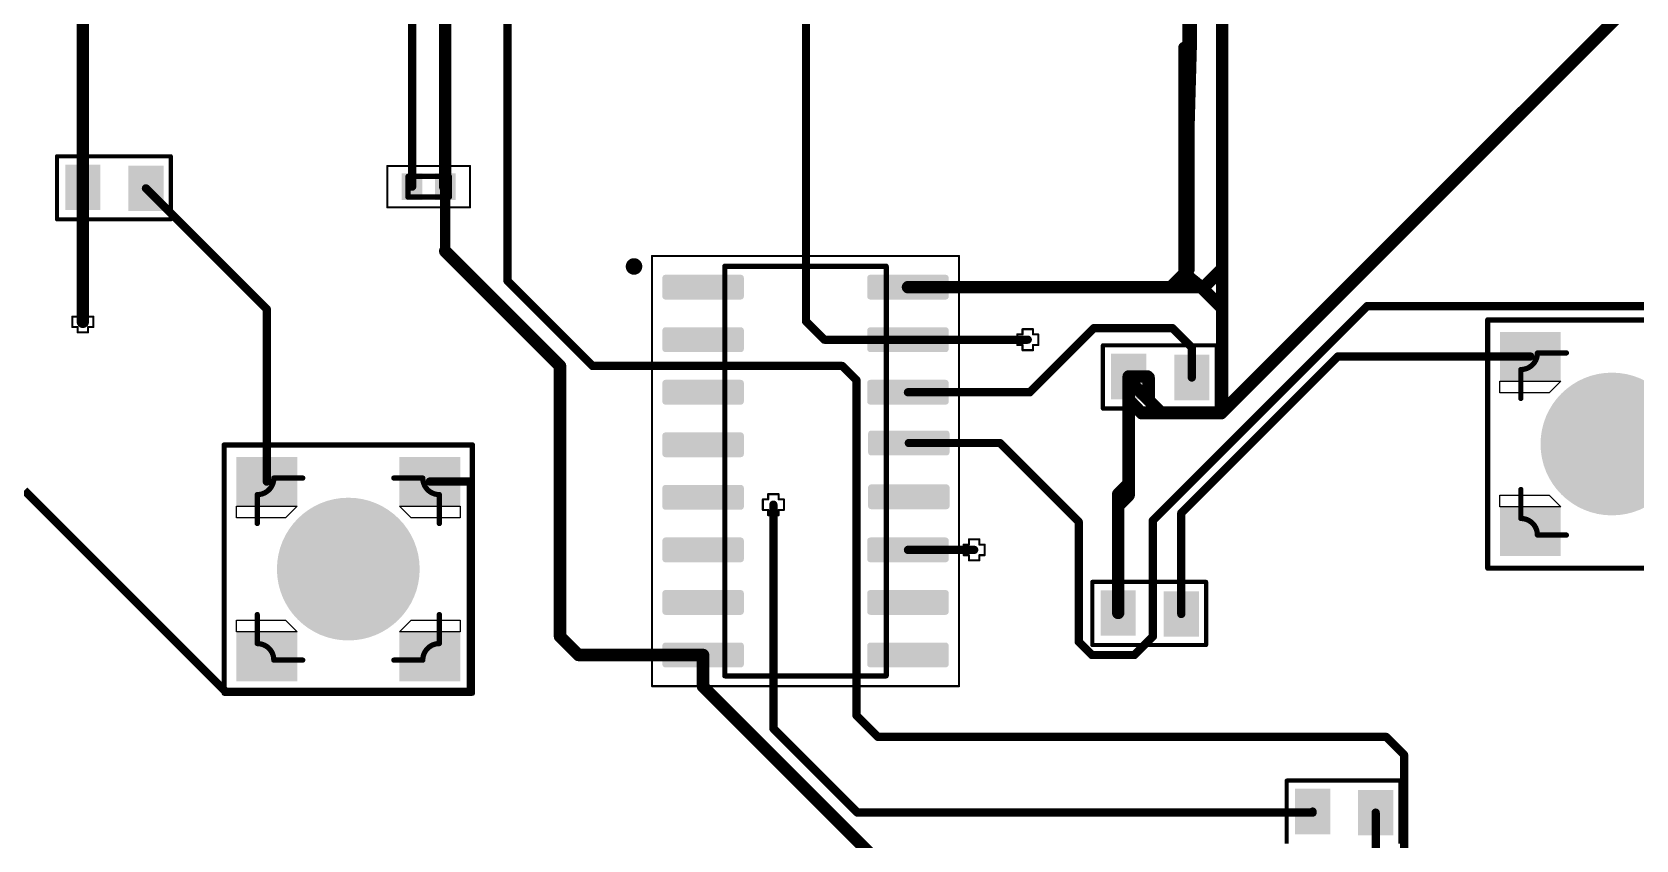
# Paper-space layout 'Лист1' of a CAD drawing. Header units: millimetres. Extents: x 20 to 579, y 6 to 381.
# Drawn here: x 127.23 to 165.99, y 269.53 to 289.05 of the extents above; entities that cross this region are included whole.
import ezdxf

# ---------------------------------------------------------------- set-up
doc = ezdxf.new("R2010")
doc.units = ezdxf.units.MM
for name, color, linetype in [('DrillDrawing', 1, 'Continuous'), ('Mechanical13', 56, 'Continuous'), ('Mechanical15', 56, 'Continuous'), ('Mechanical2', 216, 'Continuous'), ('TopLayer', 1, 'Continuous')]:
    doc.layers.add(name, color=color, linetype=linetype)

psp = doc.layouts.new('Лист1')

# ---------------------------------------------------------------- hatches: boundary and pattern name
at = {"layer": 'TopLayer'}
for points in [[(128.884, 285.853), (128.884, 284.753), (128.034, 284.753), (128.034, 285.853)], [(130.409, 285.828), (130.409, 284.728), (129.559, 284.728), (129.559, 285.828)], [(136.666, 284.998), (136.166, 284.998), (136.166, 285.638), (136.666, 285.638)], [(137.466, 284.998), (136.966, 284.998), (136.966, 285.638), (137.466, 285.638)], [(162.704, 281.809), (164.174, 281.809), (164.174, 280.619), (162.704, 280.619)], [(154.157, 281.281), (154.157, 280.181), (153.307, 280.181), (153.307, 281.281)], [(155.682, 281.256), (155.682, 280.156), (154.832, 280.156), (154.832, 281.256)], [(132.169, 278.786), (133.639, 278.786), (133.639, 277.596), (132.169, 277.596)], [(136.109, 278.786), (137.579, 278.786), (137.579, 277.596), (136.109, 277.596)], [(164.174, 276.389), (162.704, 276.389), (162.704, 277.579), (164.174, 277.579)], [(153.903, 275.566), (153.903, 274.466), (153.053, 274.466), (153.053, 275.566)], [(155.428, 275.541), (155.428, 274.441), (154.578, 274.441), (154.578, 275.541)], [(133.639, 273.366), (132.169, 273.366), (132.169, 274.556), (133.639, 274.556)], [(137.579, 273.366), (136.109, 273.366), (136.109, 274.556), (137.579, 274.556)], [(158.601, 270.765), (158.601, 269.665), (157.751, 269.665), (157.751, 270.765)], [(160.126, 270.74), (160.126, 269.64), (159.276, 269.64), (159.276, 270.74)]]:
    psp.add_hatch(color=256, dxfattribs=at).paths.add_polyline_path(points)
h = psp.add_hatch(color=256, dxfattribs=at)
edge = h.paths.add_edge_path()
edge.add_arc((142.538, 283.115), 0.075, 90, 180)
edge.add_line((142.463, 283.115), (142.463, 282.665))
edge.add_arc((142.538, 282.665), 0.075, 180, 270)
edge.add_line((142.538, 282.59), (144.358, 282.59))
edge.add_arc((144.358, 282.665), 0.075, 270, 360)
edge.add_line((144.433, 282.665), (144.433, 283.115))
edge.add_arc((144.358, 283.115), 0.075, 0, 90)
edge.add_line((144.358, 283.19), (142.538, 283.19))
h = psp.add_hatch(color=256, dxfattribs=at)
edge = h.paths.add_edge_path()
edge.add_arc((147.488, 283.115), 0.075, 90, 180)
edge.add_line((147.413, 283.115), (147.413, 282.665))
edge.add_arc((147.488, 282.665), 0.075, 180, 270)
edge.add_line((147.488, 282.59), (149.308, 282.59))
edge.add_arc((149.308, 282.665), 0.075, 270, 360)
edge.add_line((149.383, 282.665), (149.383, 283.115))
edge.add_arc((149.308, 283.115), 0.075, 0, 90)
edge.add_line((149.308, 283.19), (147.488, 283.19))
h = psp.add_hatch(color=256, dxfattribs=at)
edge = h.paths.add_edge_path()
edge.add_arc((142.538, 281.845), 0.075, 90, 180)
edge.add_line((142.463, 281.845), (142.463, 281.395))
edge.add_arc((142.538, 281.395), 0.075, 180, 270)
edge.add_line((142.538, 281.32), (144.358, 281.32))
edge.add_arc((144.358, 281.395), 0.075, 270, 360)
edge.add_line((144.433, 281.395), (144.433, 281.845))
edge.add_arc((144.358, 281.845), 0.075, 0, 90)
edge.add_line((144.358, 281.92), (142.538, 281.92))
h = psp.add_hatch(color=256, dxfattribs=at)
edge = h.paths.add_edge_path()
edge.add_arc((147.488, 281.845), 0.075, 90, 180)
edge.add_line((147.413, 281.845), (147.413, 281.395))
edge.add_arc((147.488, 281.395), 0.075, 180, 270)
edge.add_line((147.488, 281.32), (149.308, 281.32))
edge.add_arc((149.308, 281.395), 0.075, 270, 360)
edge.add_line((149.383, 281.395), (149.383, 281.845))
edge.add_arc((149.308, 281.845), 0.075, 0, 90)
edge.add_line((149.308, 281.92), (147.488, 281.92))
h = psp.add_hatch(color=256, dxfattribs=at)
edge = h.paths.add_edge_path()
edge.add_arc((142.538, 280.575), 0.075, 90, 180)
edge.add_line((142.463, 280.575), (142.463, 280.125))
edge.add_arc((142.538, 280.125), 0.075, 180, 270)
edge.add_line((142.538, 280.05), (144.358, 280.05))
edge.add_arc((144.358, 280.125), 0.075, 270, 360)
edge.add_line((144.433, 280.125), (144.433, 280.575))
edge.add_arc((144.358, 280.575), 0.075, 0, 90)
edge.add_line((144.358, 280.65), (142.538, 280.65))
h = psp.add_hatch(color=256, dxfattribs=at)
edge = h.paths.add_edge_path()
edge.add_arc((147.488, 280.575), 0.075, 90, 180)
edge.add_line((147.413, 280.575), (147.413, 280.125))
edge.add_arc((147.488, 280.125), 0.075, 180, 270)
edge.add_line((147.488, 280.05), (149.308, 280.05))
edge.add_arc((149.308, 280.125), 0.075, 270, 360)
edge.add_line((149.383, 280.125), (149.383, 280.575))
edge.add_arc((149.308, 280.575), 0.075, 0, 90)
edge.add_line((149.308, 280.65), (147.488, 280.65))
h = psp.add_hatch(color=256, dxfattribs=at)
edge = h.paths.add_edge_path()
edge.add_arc((165.409, 279.099), 1.725, 0, 360)
h = psp.add_hatch(color=256, dxfattribs=at)
edge = h.paths.add_edge_path()
edge.add_arc((142.538, 279.305), 0.075, 90, 180)
edge.add_line((142.463, 279.305), (142.463, 278.855))
edge.add_arc((142.538, 278.855), 0.075, 180, 270)
edge.add_line((142.538, 278.78), (144.358, 278.78))
edge.add_arc((144.358, 278.855), 0.075, 270, 360)
edge.add_line((144.433, 278.855), (144.433, 279.305))
edge.add_arc((144.358, 279.305), 0.075, 0, 90)
edge.add_line((144.358, 279.38), (142.538, 279.38))
h = psp.add_hatch(color=256, dxfattribs=at)
edge = h.paths.add_edge_path()
edge.add_arc((147.509, 279.348), 0.075, 90, 180)
edge.add_line((147.434, 279.348), (147.434, 278.898))
edge.add_arc((147.509, 278.898), 0.075, 180, 270)
edge.add_line((147.509, 278.823), (149.329, 278.823))
edge.add_arc((149.329, 278.898), 0.075, 270, 360)
edge.add_line((149.404, 278.898), (149.404, 279.348))
edge.add_arc((149.329, 279.348), 0.075, 0, 90)
edge.add_line((149.329, 279.423), (147.509, 279.423))
h = psp.add_hatch(color=256, dxfattribs=at)
edge = h.paths.add_edge_path()
edge.add_arc((142.538, 278.035), 0.075, 90, 180)
edge.add_line((142.463, 278.035), (142.463, 277.585))
edge.add_arc((142.538, 277.585), 0.075, 180, 270)
edge.add_line((142.538, 277.51), (144.358, 277.51))
edge.add_arc((144.358, 277.585), 0.075, 270, 360)
edge.add_line((144.433, 277.585), (144.433, 278.035))
edge.add_arc((144.358, 278.035), 0.075, 0, 90)
edge.add_line((144.358, 278.11), (142.538, 278.11))
h = psp.add_hatch(color=256, dxfattribs=at)
edge = h.paths.add_edge_path()
edge.add_arc((147.509, 278.048), 0.075, 90, 180)
edge.add_line((147.434, 278.048), (147.434, 277.598))
edge.add_arc((147.509, 277.598), 0.075, 180, 270)
edge.add_line((147.509, 277.523), (149.329, 277.523))
edge.add_arc((149.329, 277.598), 0.075, 270, 360)
edge.add_line((149.404, 277.598), (149.404, 278.048))
edge.add_arc((149.329, 278.048), 0.075, 0, 90)
edge.add_line((149.329, 278.123), (147.509, 278.123))
h = psp.add_hatch(color=256, dxfattribs=at)
edge = h.paths.add_edge_path()
edge.add_arc((134.874, 276.076), 1.725, 0, 360)
h = psp.add_hatch(color=256, dxfattribs=at)
edge = h.paths.add_edge_path()
edge.add_arc((142.538, 276.765), 0.075, 90, 180)
edge.add_line((142.463, 276.765), (142.463, 276.315))
edge.add_arc((142.538, 276.315), 0.075, 180, 270)
edge.add_line((142.538, 276.24), (144.358, 276.24))
edge.add_arc((144.358, 276.315), 0.075, 270, 360)
edge.add_line((144.433, 276.315), (144.433, 276.765))
edge.add_arc((144.358, 276.765), 0.075, 0, 90)
edge.add_line((144.358, 276.84), (142.538, 276.84))
h = psp.add_hatch(color=256, dxfattribs=at)
edge = h.paths.add_edge_path()
edge.add_arc((147.488, 276.765), 0.075, 90, 180)
edge.add_line((147.413, 276.765), (147.413, 276.315))
edge.add_arc((147.488, 276.315), 0.075, 180, 270)
edge.add_line((147.488, 276.24), (149.308, 276.24))
edge.add_arc((149.308, 276.315), 0.075, 270, 360)
edge.add_line((149.383, 276.315), (149.383, 276.765))
edge.add_arc((149.308, 276.765), 0.075, 0, 90)
edge.add_line((149.308, 276.84), (147.488, 276.84))
h = psp.add_hatch(color=256, dxfattribs=at)
edge = h.paths.add_edge_path()
edge.add_arc((142.538, 275.495), 0.075, 90, 180)
edge.add_line((142.463, 275.495), (142.463, 275.045))
edge.add_arc((142.538, 275.045), 0.075, 180, 270)
edge.add_line((142.538, 274.97), (144.358, 274.97))
edge.add_arc((144.358, 275.045), 0.075, 270, 360)
edge.add_line((144.433, 275.045), (144.433, 275.495))
edge.add_arc((144.358, 275.495), 0.075, 0, 90)
edge.add_line((144.358, 275.57), (142.538, 275.57))
h = psp.add_hatch(color=256, dxfattribs=at)
edge = h.paths.add_edge_path()
edge.add_arc((147.488, 275.495), 0.075, 90, 180)
edge.add_line((147.413, 275.495), (147.413, 275.045))
edge.add_arc((147.488, 275.045), 0.075, 180, 270)
edge.add_line((147.488, 274.97), (149.308, 274.97))
edge.add_arc((149.308, 275.045), 0.075, 270, 360)
edge.add_line((149.383, 275.045), (149.383, 275.495))
edge.add_arc((149.308, 275.495), 0.075, 0, 90)
edge.add_line((149.308, 275.57), (147.488, 275.57))
h = psp.add_hatch(color=256, dxfattribs=at)
edge = h.paths.add_edge_path()
edge.add_arc((142.538, 274.225), 0.075, 90, 180)
edge.add_line((142.463, 274.225), (142.463, 273.775))
edge.add_arc((142.538, 273.775), 0.075, 180, 270)
edge.add_line((142.538, 273.7), (144.358, 273.7))
edge.add_arc((144.358, 273.775), 0.075, 270, 360)
edge.add_line((144.433, 273.775), (144.433, 274.225))
edge.add_arc((144.358, 274.225), 0.075, 0, 90)
edge.add_line((144.358, 274.3), (142.538, 274.3))
h = psp.add_hatch(color=256, dxfattribs=at)
edge = h.paths.add_edge_path()
edge.add_arc((147.488, 274.225), 0.075, 90, 180)
edge.add_line((147.413, 274.225), (147.413, 273.775))
edge.add_arc((147.488, 273.775), 0.075, 180, 270)
edge.add_line((147.488, 273.7), (149.308, 273.7))
edge.add_arc((149.308, 273.775), 0.075, 270, 360)
edge.add_line((149.383, 273.775), (149.383, 274.225))
edge.add_arc((149.308, 274.225), 0.075, 0, 90)
edge.add_line((149.308, 274.3), (147.488, 274.3))

# ---------------------------------------------------------------- linework, layer by layer
at = {"layer": 'DrillDrawing', "const_width": 0.0508}
for points in [[(128.205, 281.925), (128.205, 282.179)], [(128.205, 282.179), (128.332, 282.179)], [(128.332, 282.179), (128.332, 282.306)], [(128.332, 282.306), (128.586, 282.306)], [(128.586, 282.179), (128.586, 282.306)], [(128.586, 282.179), (128.713, 282.179)], [(128.713, 281.925), (128.713, 282.179)], [(128.205, 281.925), (128.332, 281.925)], [(128.332, 281.798), (128.332, 281.925)], [(128.332, 281.798), (128.586, 281.798)], [(128.586, 281.925), (128.713, 281.925)], [(128.586, 281.798), (128.586, 281.925)], [(151.039, 281.493), (151.039, 281.747)], [(151.039, 281.747), (151.166, 281.747)], [(151.166, 281.747), (151.166, 281.874)], [(151.166, 281.874), (151.42, 281.874)], [(151.42, 281.747), (151.42, 281.874)], [(151.42, 281.747), (151.547, 281.747)], [(151.547, 281.493), (151.547, 281.747)], [(151.039, 281.493), (151.166, 281.493)], [(151.166, 281.366), (151.166, 281.493)], [(151.166, 281.366), (151.42, 281.366)], [(151.42, 281.493), (151.547, 281.493)], [(151.42, 281.366), (151.42, 281.493)], [(145.019, 277.76), (145.019, 277.887)], [(145.019, 277.887), (145.273, 277.887)], [(145.273, 277.76), (145.273, 277.887)], [(144.892, 277.506), (144.892, 277.76)], [(144.892, 277.76), (145.019, 277.76)], [(144.892, 277.506), (145.019, 277.506)], [(145.019, 277.379), (145.019, 277.506)], [(145.273, 277.76), (145.4, 277.76)], [(145.273, 277.506), (145.4, 277.506)], [(145.273, 277.379), (145.273, 277.506)], [(145.4, 277.506), (145.4, 277.76)], [(145.019, 277.379), (145.273, 277.379)], [(149.871, 276.667), (149.871, 276.794)], [(149.871, 276.794), (150.125, 276.794)], [(150.125, 276.667), (150.125, 276.794)], [(149.744, 276.413), (149.744, 276.667)], [(149.744, 276.667), (149.871, 276.667)], [(149.744, 276.413), (149.871, 276.413)], [(149.871, 276.286), (149.871, 276.413)], [(150.125, 276.667), (150.252, 276.667)], [(150.125, 276.413), (150.252, 276.413)], [(150.125, 276.286), (150.125, 276.413)], [(150.252, 276.413), (150.252, 276.667)], [(149.871, 276.286), (150.125, 276.286)]]:
    psp.add_lwpolyline(points, dxfattribs=at)
at = {"layer": 'DrillDrawing', "const_width": 0.0254}
for points in [[(128.192, 282.179, 1), (128.217, 282.179, 1)], [(128.192, 282.179, 1), (128.217, 282.179, 1)], [(128.319, 282.306, 1), (128.344, 282.306, 1)], [(128.319, 282.306, 1), (128.344, 282.306, 1)], [(128.319, 282.179, 1), (128.344, 282.179, 1)], [(128.319, 282.179, 1), (128.344, 282.179, 1)], [(128.573, 282.306, 1), (128.598, 282.306, 1)], [(128.573, 282.306, 1), (128.598, 282.306, 1)], [(128.573, 282.179, 1), (128.598, 282.179, 1)], [(128.573, 282.179, 1), (128.598, 282.179, 1)], [(128.7, 282.179, 1), (128.725, 282.179, 1)], [(128.7, 282.179, 1), (128.725, 282.179, 1)], [(128.192, 281.925, 1), (128.217, 281.925, 1)], [(128.192, 281.925, 1), (128.217, 281.925, 1)], [(128.319, 281.925, 1), (128.344, 281.925, 1)], [(128.319, 281.925, 1), (128.344, 281.925, 1)], [(128.319, 281.798, 1), (128.344, 281.798, 1)], [(128.319, 281.798, 1), (128.344, 281.798, 1)], [(128.573, 281.925, 1), (128.598, 281.925, 1)], [(128.573, 281.925, 1), (128.598, 281.925, 1)], [(128.573, 281.798, 1), (128.598, 281.798, 1)], [(128.573, 281.798, 1), (128.598, 281.798, 1)], [(128.7, 281.925, 1), (128.725, 281.925, 1)], [(128.7, 281.925, 1), (128.725, 281.925, 1)], [(151.027, 281.747, 1), (151.052, 281.747, 1)], [(151.027, 281.747, 1), (151.052, 281.747, 1)], [(151.154, 281.874, 1), (151.179, 281.874, 1)], [(151.154, 281.874, 1), (151.179, 281.874, 1)], [(151.154, 281.747, 1), (151.179, 281.747, 1)], [(151.154, 281.747, 1), (151.179, 281.747, 1)], [(151.408, 281.874, 1), (151.433, 281.874, 1)], [(151.408, 281.874, 1), (151.433, 281.874, 1)], [(151.408, 281.747, 1), (151.433, 281.747, 1)], [(151.408, 281.747, 1), (151.433, 281.747, 1)], [(151.535, 281.747, 1), (151.56, 281.747, 1)], [(151.535, 281.747, 1), (151.56, 281.747, 1)], [(151.027, 281.493, 1), (151.052, 281.493, 1)], [(151.027, 281.493, 1), (151.052, 281.493, 1)], [(151.154, 281.493, 1), (151.179, 281.493, 1)], [(151.154, 281.493, 1), (151.179, 281.493, 1)], [(151.154, 281.366, 1), (151.179, 281.366, 1)], [(151.154, 281.366, 1), (151.179, 281.366, 1)], [(151.408, 281.493, 1), (151.433, 281.493, 1)], [(151.408, 281.493, 1), (151.433, 281.493, 1)], [(151.408, 281.366, 1), (151.433, 281.366, 1)], [(151.408, 281.366, 1), (151.433, 281.366, 1)], [(151.535, 281.493, 1), (151.56, 281.493, 1)], [(151.535, 281.493, 1), (151.56, 281.493, 1)], [(145.007, 277.887, 1), (145.032, 277.887, 1)], [(145.007, 277.887, 1), (145.032, 277.887, 1)], [(145.261, 277.887, 1), (145.286, 277.887, 1)], [(145.261, 277.887, 1), (145.286, 277.887, 1)], [(144.88, 277.76, 1), (144.905, 277.76, 1)], [(144.88, 277.76, 1), (144.905, 277.76, 1)], [(144.88, 277.506, 1), (144.905, 277.506, 1)], [(144.88, 277.506, 1), (144.905, 277.506, 1)], [(145.007, 277.76, 1), (145.032, 277.76, 1)], [(145.007, 277.76, 1), (145.032, 277.76, 1)], [(145.007, 277.506, 1), (145.032, 277.506, 1)], [(145.007, 277.506, 1), (145.032, 277.506, 1)], [(145.261, 277.76, 1), (145.286, 277.76, 1)], [(145.261, 277.76, 1), (145.286, 277.76, 1)], [(145.261, 277.506, 1), (145.286, 277.506, 1)], [(145.261, 277.506, 1), (145.286, 277.506, 1)], [(145.388, 277.76, 1), (145.413, 277.76, 1)], [(145.388, 277.76, 1), (145.413, 277.76, 1)], [(145.388, 277.506, 1), (145.413, 277.506, 1)], [(145.388, 277.506, 1), (145.413, 277.506, 1)], [(145.007, 277.379, 1), (145.032, 277.379, 1)], [(145.007, 277.379, 1), (145.032, 277.379, 1)], [(145.261, 277.379, 1), (145.286, 277.379, 1)], [(145.261, 277.379, 1), (145.286, 277.379, 1)], [(149.858, 276.794, 1), (149.884, 276.794, 1)], [(149.858, 276.794, 1), (149.884, 276.794, 1)], [(150.112, 276.794, 1), (150.138, 276.794, 1)], [(150.112, 276.794, 1), (150.138, 276.794, 1)], [(149.731, 276.667, 1), (149.757, 276.667, 1)], [(149.731, 276.667, 1), (149.757, 276.667, 1)], [(149.731, 276.413, 1), (149.757, 276.413, 1)], [(149.731, 276.413, 1), (149.757, 276.413, 1)], [(149.858, 276.667, 1), (149.884, 276.667, 1)], [(149.858, 276.667, 1), (149.884, 276.667, 1)], [(149.858, 276.413, 1), (149.884, 276.413, 1)], [(149.858, 276.413, 1), (149.884, 276.413, 1)], [(150.112, 276.667, 1), (150.138, 276.667, 1)], [(150.112, 276.667, 1), (150.138, 276.667, 1)], [(150.112, 276.413, 1), (150.138, 276.413, 1)], [(150.112, 276.413, 1), (150.138, 276.413, 1)], [(150.239, 276.667, 1), (150.265, 276.667, 1)], [(150.239, 276.667, 1), (150.265, 276.667, 1)], [(150.239, 276.413, 1), (150.265, 276.413, 1)], [(150.239, 276.413, 1), (150.265, 276.413, 1)], [(149.858, 276.286, 1), (149.884, 276.286, 1)], [(149.858, 276.286, 1), (149.884, 276.286, 1)], [(150.112, 276.286, 1), (150.138, 276.286, 1)], [(150.112, 276.286, 1), (150.138, 276.286, 1)]]:
    psp.add_lwpolyline(points, format="xyb", close=True, dxfattribs=at)
at = {"layer": 'Mechanical13', "const_width": 0.127}
for points in [[(136.316, 285.067), (136.316, 285.567)], [(136.316, 285.567), (137.316, 285.567)], [(137.316, 285.067), (137.316, 285.567)], [(136.316, 285.067), (137.316, 285.067)], [(143.973, 273.495), (143.973, 283.395)], [(143.973, 283.395), (147.873, 283.395)], [(147.873, 273.495), (147.873, 283.395)], [(163.609, 281.299), (164.309, 281.299)], [(163.209, 280.2), (163.209, 280.899)], [(133.074, 278.276), (133.774, 278.276)], [(135.974, 278.276), (136.674, 278.276)], [(132.674, 277.177), (132.674, 277.876)], [(137.074, 277.177), (137.074, 277.876)], [(163.209, 277.299), (163.209, 277.999)], [(163.609, 276.899), (164.309, 276.899)], [(132.674, 274.276), (132.674, 274.977)], [(137.074, 274.276), (137.074, 274.977)], [(133.074, 273.876), (133.774, 273.876)], [(135.974, 273.876), (136.674, 273.876)], [(143.973, 273.495), (147.873, 273.495)]]:
    psp.add_lwpolyline(points, dxfattribs=at)
at = {"layer": 'Mechanical13'}
for points, const_width in [([(136.284, 285.567, 1), (136.347, 285.567, 1)], 0.0635), ([(136.284, 285.567, 1), (136.347, 285.567, 1)], 0.0635), ([(137.284, 285.567, 1), (137.347, 285.567, 1)], 0.0635), ([(137.284, 285.567, 1), (137.347, 285.567, 1)], 0.0635), ([(136.284, 285.067, 1), (136.347, 285.067, 1)], 0.0635), ([(136.284, 285.067, 1), (136.347, 285.067, 1)], 0.0635), ([(137.284, 285.067, 1), (137.347, 285.067, 1)], 0.0635), ([(137.284, 285.067, 1), (137.347, 285.067, 1)], 0.0635), ([(141.878, 283.39, 1), (141.678, 283.39, 1)], 0.2), ([(141.628, 283.39, 1), (141.728, 283.39, 1)], 0.1), ([(141.828, 283.39, 1), (141.928, 283.39, 1)], 0.1), ([(143.941, 283.395, 1), (144.004, 283.395, 1)], 0.0635), ([(143.941, 283.395, 1), (144.004, 283.395, 1)], 0.0635), ([(147.841, 283.395, 1), (147.904, 283.395, 1)], 0.0635), ([(147.841, 283.395, 1), (147.904, 283.395, 1)], 0.0635), ([(163.577, 281.299, 1), (163.64, 281.299, 1)], 0.0635), ([(163.577, 281.299, 1), (163.64, 281.299, 1)], 0.0635), ([(164.277, 281.299, 1), (164.34, 281.299, 1)], 0.0635), ([(163.177, 280.899, 1), (163.24, 280.899, 1)], 0.0635), ([(163.177, 280.899, 1), (163.24, 280.899, 1)], 0.0635), ([(163.177, 280.2, 1), (163.24, 280.2, 1)], 0.0635), ([(133.042, 278.276, 1), (133.105, 278.276, 1)], 0.0635), ([(133.042, 278.276, 1), (133.105, 278.276, 1)], 0.0635), ([(133.742, 278.276, 1), (133.805, 278.276, 1)], 0.0635), ([(135.942, 278.276, 1), (136.005, 278.276, 1)], 0.0635), ([(136.642, 278.276, 1), (136.705, 278.276, 1)], 0.0635), ([(136.642, 278.276, 1), (136.705, 278.276, 1)], 0.0635), ([(132.642, 277.876, 1), (132.705, 277.876, 1)], 0.0635), ([(132.642, 277.876, 1), (132.705, 277.876, 1)], 0.0635), ([(137.042, 277.876, 1), (137.105, 277.876, 1)], 0.0635), ([(137.042, 277.876, 1), (137.105, 277.876, 1)], 0.0635), ([(163.177, 277.999, 1), (163.24, 277.999, 1)], 0.0635), ([(132.642, 277.177, 1), (132.705, 277.177, 1)], 0.0635), ([(137.042, 277.177, 1), (137.105, 277.177, 1)], 0.0635), ([(163.177, 277.299, 1), (163.24, 277.299, 1)], 0.0635), ([(163.177, 277.299, 1), (163.24, 277.299, 1)], 0.0635), ([(163.577, 276.899, 1), (163.64, 276.899, 1)], 0.0635), ([(163.577, 276.899, 1), (163.64, 276.899, 1)], 0.0635), ([(164.277, 276.899, 1), (164.34, 276.899, 1)], 0.0635), ([(132.642, 274.977, 1), (132.705, 274.977, 1)], 0.0635), ([(137.042, 274.977, 1), (137.105, 274.977, 1)], 0.0635), ([(132.642, 274.276, 1), (132.705, 274.276, 1)], 0.0635), ([(132.642, 274.276, 1), (132.705, 274.276, 1)], 0.0635), ([(137.042, 274.276, 1), (137.105, 274.276, 1)], 0.0635), ([(137.042, 274.276, 1), (137.105, 274.276, 1)], 0.0635), ([(133.042, 273.876, 1), (133.105, 273.876, 1)], 0.0635), ([(133.042, 273.876, 1), (133.105, 273.876, 1)], 0.0635), ([(133.742, 273.876, 1), (133.805, 273.876, 1)], 0.0635), ([(135.942, 273.876, 1), (136.005, 273.876, 1)], 0.0635), ([(136.642, 273.876, 1), (136.705, 273.876, 1)], 0.0635), ([(136.642, 273.876, 1), (136.705, 273.876, 1)], 0.0635), ([(143.941, 273.495, 1), (144.004, 273.495, 1)], 0.0635), ([(143.941, 273.495, 1), (144.004, 273.495, 1)], 0.0635), ([(147.841, 273.495, 1), (147.904, 273.495, 1)], 0.0635), ([(147.841, 273.495, 1), (147.904, 273.495, 1)], 0.0635)]:
    psp.add_lwpolyline(points, format="xyb", close=True, dxfattribs=dict(at, const_width=const_width))
at = {"layer": 'Mechanical13', "const_width": 0.127}
for points in [[(163.609, 281.299, -0.414214), (163.209, 280.899)], [(133.074, 278.276, -0.414214), (132.674, 277.876)], [(137.074, 277.876, -0.414214), (136.674, 278.276)], [(163.209, 277.299, -0.414214), (163.609, 276.899)], [(132.674, 274.276, -0.414214), (133.074, 273.876)], [(136.674, 273.876, -0.414214), (137.074, 274.276)]]:
    psp.add_lwpolyline(points, format="xyb", dxfattribs=at)
at = {"layer": 'Mechanical15'}
for points, const_width in [([(135.816, 284.817), (135.816, 285.817)], 0.05), ([(135.816, 285.817), (137.816, 285.817)], 0.05), ([(137.816, 284.817), (137.816, 285.817)], 0.05), ([(135.816, 284.817), (137.816, 284.817)], 0.05), ([(142.213, 273.246), (142.213, 283.645)], 0.05), ([(142.213, 283.645), (149.633, 283.645)], 0.05), ([(149.633, 273.246), (149.633, 283.645)], 0.05), ([(162.409, 276.099), (162.409, 282.099)], 0.127), ([(162.409, 282.099), (168.409, 282.099)], 0.127), ([(131.874, 273.076), (131.874, 279.076)], 0.127), ([(131.874, 279.076), (137.874, 279.076)], 0.127), ([(137.874, 273.076), (137.874, 279.076)], 0.127), ([(162.409, 276.099), (168.409, 276.099)], 0.127), ([(142.213, 273.246), (149.633, 273.246)], 0.05), ([(131.874, 273.076), (137.874, 273.076)], 0.127)]:
    psp.add_lwpolyline(points, dxfattribs=dict(at, const_width=const_width))
for points, const_width in [([(135.803, 285.817, 1), (135.828, 285.817, 1)], 0.025), ([(135.803, 285.817, 1), (135.828, 285.817, 1)], 0.025), ([(137.803, 285.817, 1), (137.828, 285.817, 1)], 0.025), ([(137.803, 285.817, 1), (137.828, 285.817, 1)], 0.025), ([(135.803, 284.817, 1), (135.828, 284.817, 1)], 0.025), ([(135.803, 284.817, 1), (135.828, 284.817, 1)], 0.025), ([(137.803, 284.817, 1), (137.828, 284.817, 1)], 0.025), ([(137.803, 284.817, 1), (137.828, 284.817, 1)], 0.025), ([(142.2, 283.645, 1), (142.225, 283.645, 1)], 0.025), ([(142.2, 283.645, 1), (142.225, 283.645, 1)], 0.025), ([(149.62, 283.645, 1), (149.645, 283.645, 1)], 0.025), ([(149.62, 283.645, 1), (149.645, 283.645, 1)], 0.025), ([(162.377, 282.099, 1), (162.44, 282.099, 1)], 0.0635), ([(162.377, 282.099, 1), (162.44, 282.099, 1)], 0.0635), ([(131.842, 279.076, 1), (131.905, 279.076, 1)], 0.0635), ([(131.842, 279.076, 1), (131.905, 279.076, 1)], 0.0635), ([(137.842, 279.076, 1), (137.905, 279.076, 1)], 0.0635), ([(137.842, 279.076, 1), (137.905, 279.076, 1)], 0.0635), ([(162.377, 276.099, 1), (162.44, 276.099, 1)], 0.0635), ([(162.377, 276.099, 1), (162.44, 276.099, 1)], 0.0635), ([(142.2, 273.246, 1), (142.225, 273.246, 1)], 0.025), ([(142.2, 273.246, 1), (142.225, 273.246, 1)], 0.025), ([(149.62, 273.246, 1), (149.645, 273.246, 1)], 0.025), ([(149.62, 273.246, 1), (149.645, 273.246, 1)], 0.025), ([(131.842, 273.076, 1), (131.905, 273.076, 1)], 0.0635), ([(131.842, 273.076, 1), (131.905, 273.076, 1)], 0.0635), ([(137.842, 273.076, 1), (137.905, 273.076, 1)], 0.0635), ([(137.842, 273.076, 1), (137.905, 273.076, 1)], 0.0635)]:
    psp.add_lwpolyline(points, format="xyb", close=True, dxfattribs=dict(at, const_width=const_width))
at = {"layer": 'Mechanical2', "const_width": 0.1}
for points in [[(127.834, 284.528), (127.834, 286.054)], [(127.834, 286.054), (130.584, 286.054)], [(130.584, 284.528), (130.584, 286.054)], [(127.834, 284.528), (130.584, 284.528)], [(153.107, 279.956), (153.107, 281.482)], [(153.107, 281.482), (155.857, 281.482)], [(155.857, 279.956), (155.857, 281.482)], [(153.107, 279.956), (155.857, 279.956)], [(152.853, 274.241), (152.853, 275.767)], [(152.853, 275.767), (155.603, 275.767)], [(155.603, 274.241), (155.603, 275.767)], [(152.853, 274.241), (155.603, 274.241)], [(157.551, 269.44), (157.551, 270.965)], [(157.551, 270.965), (160.301, 270.965)], [(160.301, 269.44), (160.301, 270.965)]]:
    psp.add_lwpolyline(points, dxfattribs=at)
at = {"layer": 'Mechanical2', "const_width": 0.05}
for points in [[(127.809, 286.054, 1), (127.859, 286.054, 1)], [(127.809, 286.054, 1), (127.859, 286.054, 1)], [(130.559, 286.054, 1), (130.609, 286.054, 1)], [(130.559, 286.054, 1), (130.609, 286.054, 1)], [(127.809, 284.528, 1), (127.859, 284.528, 1)], [(127.809, 284.528, 1), (127.859, 284.528, 1)], [(130.559, 284.528, 1), (130.609, 284.528, 1)], [(130.559, 284.528, 1), (130.609, 284.528, 1)], [(153.082, 281.482, 1), (153.132, 281.482, 1)], [(153.082, 281.482, 1), (153.132, 281.482, 1)], [(155.832, 281.482, 1), (155.882, 281.482, 1)], [(155.832, 281.482, 1), (155.882, 281.482, 1)], [(153.082, 279.956, 1), (153.132, 279.956, 1)], [(153.082, 279.956, 1), (153.132, 279.956, 1)], [(155.832, 279.956, 1), (155.882, 279.956, 1)], [(155.832, 279.956, 1), (155.882, 279.956, 1)], [(152.828, 275.767, 1), (152.878, 275.767, 1)], [(152.828, 275.767, 1), (152.878, 275.767, 1)], [(155.578, 275.767, 1), (155.628, 275.767, 1)], [(155.578, 275.767, 1), (155.628, 275.767, 1)], [(152.828, 274.241, 1), (152.878, 274.241, 1)], [(152.828, 274.241, 1), (152.878, 274.241, 1)], [(155.578, 274.241, 1), (155.628, 274.241, 1)], [(155.578, 274.241, 1), (155.628, 274.241, 1)], [(157.526, 270.965, 1), (157.576, 270.965, 1)], [(157.526, 270.965, 1), (157.576, 270.965, 1)], [(160.276, 270.965, 1), (160.326, 270.965, 1)], [(160.276, 270.965, 1), (160.326, 270.965, 1)]]:
    psp.add_lwpolyline(points, format="xyb", close=True, dxfattribs=at)
at = {"layer": 'TopLayer'}
for p, q in [((162.704, 280.334), (162.704, 280.619)), ((162.704, 280.619), (164.174, 280.619)), ((164.174, 280.619), (163.889, 280.334)), ((163.889, 280.334), (162.704, 280.334)), ((132.169, 277.311), (132.169, 277.596)), ((132.169, 277.596), (133.639, 277.596)), ((133.639, 277.596), (133.354, 277.311)), ((136.394, 277.311), (136.109, 277.596)), ((136.109, 277.596), (137.579, 277.596)), ((137.579, 277.596), (137.579, 277.311)), ((162.704, 277.579), (162.704, 277.864)), ((162.704, 277.864), (163.889, 277.864)), ((164.174, 277.579), (162.704, 277.579)), ((163.889, 277.864), (164.174, 277.579)), ((133.354, 277.311), (132.169, 277.311)), ((137.579, 277.311), (136.394, 277.311)), ((132.169, 274.556), (132.169, 274.841)), ((132.169, 274.841), (133.354, 274.841)), ((133.354, 274.841), (133.639, 274.556)), ((136.109, 274.556), (136.394, 274.841)), ((136.394, 274.841), (137.579, 274.841)), ((137.579, 274.841), (137.579, 274.556)), ((133.639, 274.556), (132.169, 274.556)), ((137.579, 274.556), (136.109, 274.556))]:
    psp.add_line(p, q, dxfattribs=at)
for points, const_width in [([(145.934, 282.065), (145.934, 324.61)], 0.2), ([(138.72, 283.043), (138.72, 323.975)], 0.2), ([(155.179, 288.674), (155.179, 304.887)], 0.3), ([(155.23, 288.674), (155.23, 304.887)], 0.3), ([(155.992, 279.868), (170.089, 293.965)], 0.3), ([(137.216, 285.318), (137.216, 293.493)], 0.3), ([(136.416, 285.318), (136.416, 291.101)], 0.2), ([(128.459, 285.303), (128.459, 289.469)], 0.3), ([(155.992, 283.335), (155.992, 289.436)], 0.3), ([(155.078, 288.674), (155.179, 288.674)], 0.3), ([(155.078, 288.521), (155.078, 288.674)], 0.3), ([(155.078, 288.521), (155.179, 288.623)], 0.3), ([(155.179, 288.674), (155.23, 288.674)], 0.3), ([(155.179, 288.623), (155.23, 288.674)], 0.3), ([(155.179, 288.623), (155.179, 288.674)], 0.3), ([(155.179, 286.856), (155.23, 288.674)], 0.3), ([(155.179, 286.856), (155.179, 288.623)], 0.3), ([(155.078, 283.221), (155.078, 288.521)], 0.3), ([(155.078, 283.221), (155.179, 286.856)], 0.3), ([(155.179, 283.322), (155.179, 286.856)], 0.3), ([(128.459, 282.052), (128.459, 285.303)], 0.3), ([(129.984, 285.278), (132.904, 282.359)], 0.2), ([(137.216, 283.76), (137.216, 285.318)], 0.25), ([(137.216, 283.76), (139.99, 280.985)], 0.3), ([(154.748, 282.89), (155.078, 283.221)], 0.3), ([(155.078, 283.221), (155.179, 283.322)], 0.3), ([(155.078, 283.221), (155.484, 282.89)], 0.3), ([(155.548, 282.89), (155.992, 283.335)], 0.3), ([(155.992, 282.382), (155.992, 283.335)], 0.3), ([(138.72, 283.043), (140.778, 280.985)], 0.2), ([(148.398, 282.89), (154.748, 282.89)], 0.3), ([(154.748, 282.89), (155.484, 282.89)], 0.3), ([(155.484, 282.89), (155.548, 282.89)], 0.3), ([(155.484, 282.89), (155.992, 282.382)], 0.3), ([(132.904, 278.191), (132.904, 282.359)], 0.2), ([(145.934, 282.065), (146.378, 281.62)], 0.2), ([(154.316, 277.252), (159.497, 282.433)], 0.2), ([(155.992, 279.868), (155.992, 282.382)], 0.3), ([(159.497, 282.433), (168.857, 282.433)], 0.2), ([(151.344, 280.35), (152.893, 281.9)], 0.2), ([(152.893, 281.9), (154.787, 281.9)], 0.2), ([(154.787, 281.9), (155.257, 281.43)], 0.2), ([(146.378, 281.62), (148.398, 281.62)], 0.2), ([(148.398, 281.62), (151.293, 281.62)], 0.2), ([(155.257, 280.706), (155.257, 281.43)], 0.2), ([(139.99, 274.445), (139.99, 280.985)], 0.3), ([(140.778, 280.985), (146.81, 280.985)], 0.2), ([(146.81, 280.985), (147.153, 280.643)], 0.2), ([(155.003, 277.431), (158.786, 281.214)], 0.2), ([(158.786, 281.214), (163.439, 281.214)], 0.2), ([(147.153, 272.54), (147.153, 280.643)], 0.2), ([(153.732, 280.643), (153.732, 280.731)], 0.3), ([(153.732, 280.731), (154.189, 280.731)], 0.3), ([(153.732, 280.643), (154.214, 280.16)], 0.3), ([(153.732, 280.16), (153.732, 280.643)], 0.3), ([(154.189, 280.731), (154.214, 280.706)], 0.3), ([(154.214, 280.16), (154.214, 280.706)], 0.3), ([(148.398, 280.35), (151.344, 280.35)], 0.2), ([(153.732, 278.141), (153.732, 280.16)], 0.3), ([(153.732, 280.16), (154.049, 279.842)], 0.3), ([(154.214, 280.16), (154.532, 279.842)], 0.3), ([(154.049, 279.842), (154.532, 279.842)], 0.3), ([(154.532, 279.842), (155.967, 279.842)], 0.3), ([(155.967, 279.842), (155.992, 279.868)], 0.3), ([(148.419, 279.123), (150.62, 279.123)], 0.2), ([(150.62, 279.123), (152.525, 277.218)], 0.2), ([(136.844, 278.191), (137.806, 278.191)], 0.2), ([(137.806, 278.191), (137.831, 278.166)], 0.2), ([(153.478, 277.887), (153.732, 278.141)], 0.3), ([(153.732, 277.861), (153.732, 278.141)], 0.3), ([(127.049, 277.976), (131.913, 273.111)], 0.2), ([(137.831, 273.137), (137.831, 278.166)], 0.2), ([(153.478, 277.607), (153.478, 277.887)], 0.3), ([(153.478, 277.607), (153.732, 277.861)], 0.3), ([(145.146, 272.222), (145.146, 277.633)], 0.2), ([(153.478, 275.016), (153.478, 277.607)], 0.3), ([(155.003, 274.991), (155.003, 277.431)], 0.2), ([(152.525, 274.318), (152.525, 277.218)], 0.2), ([(154.316, 274.445), (154.316, 277.252)], 0.2), ([(148.398, 276.54), (149.998, 276.54)], 0.2), ([(139.99, 274.445), (140.435, 274)], 0.3), ([(152.525, 274.318), (152.843, 274)], 0.2), ([(153.871, 274), (154.316, 274.445)], 0.2), ([(140.435, 274), (143.445, 274)], 0.3), ([(143.445, 273.238), (143.445, 274)], 0.3), ([(143.445, 274), (143.448, 274)], 0.3), ([(152.843, 274), (153.871, 274)], 0.2), ([(143.445, 273.238), (151.954, 264.729)], 0.3), ([(131.913, 273.111), (137.806, 273.111)], 0.2), ([(137.806, 273.111), (137.831, 273.137)], 0.2), ([(147.153, 272.54), (147.674, 272.019)], 0.2), ([(145.146, 272.222), (147.178, 270.19)], 0.2), ([(147.674, 272.019), (159.955, 272.019)], 0.2), ([(159.955, 272.019), (160.386, 271.587)], 0.2), ([(160.386, 267.65), (160.386, 271.587)], 0.2), ([(147.178, 270.19), (158.176, 270.19)], 0.2), ([(158.176, 270.19), (158.176, 270.215)], 0.2), ([(159.701, 267.981), (159.701, 270.19)], 0.2)]:
    psp.add_lwpolyline(points, dxfattribs=dict(at, const_width=const_width))
for points, const_width in [([(155.003, 288.674, 1), (155.153, 288.674, 1)], 0.15), ([(155.003, 288.674, 1), (155.153, 288.674, 1)], 0.15), ([(155.104, 288.674, 1), (155.254, 288.674, 1)], 0.15), ([(155.104, 288.674, 1), (155.254, 288.674, 1)], 0.15), ([(155.104, 288.674, 1), (155.254, 288.674, 1)], 0.15), ([(155.104, 288.674, 1), (155.254, 288.674, 1)], 0.15), ([(155.104, 288.623, 1), (155.254, 288.623, 1)], 0.15), ([(155.104, 288.623, 1), (155.254, 288.623, 1)], 0.15), ([(155.104, 288.623, 1), (155.254, 288.623, 1)], 0.15), ([(155.104, 288.623, 1), (155.254, 288.623, 1)], 0.15), ([(155.155, 288.674, 1), (155.305, 288.674, 1)], 0.15), ([(155.155, 288.674, 1), (155.305, 288.674, 1)], 0.15), ([(155.155, 288.674, 1), (155.305, 288.674, 1)], 0.15), ([(155.155, 288.674, 1), (155.305, 288.674, 1)], 0.15), ([(155.003, 288.521, 1), (155.153, 288.521, 1)], 0.15), ([(155.003, 288.521, 1), (155.153, 288.521, 1)], 0.15), ([(155.003, 288.521, 1), (155.153, 288.521, 1)], 0.15), ([(155.104, 286.856, 1), (155.254, 286.856, 1)], 0.15), ([(155.104, 286.856, 1), (155.254, 286.856, 1)], 0.15), ([(155.104, 286.856, 1), (155.254, 286.856, 1)], 0.15), ([(155.104, 286.856, 1), (155.254, 286.856, 1)], 0.15), ([(128.384, 285.303, 1), (128.534, 285.303, 1)], 0.15), ([(128.384, 285.303, 1), (128.534, 285.303, 1)], 0.15), ([(129.934, 285.278, 1), (130.034, 285.278, 1)], 0.1), ([(136.366, 285.318, 1), (136.466, 285.318, 1)], 0.1), ([(137.141, 285.318, 1), (137.291, 285.318, 1)], 0.15), ([(137.153, 285.318, 1), (137.278, 285.318, 1)], 0.125), ([(137.141, 283.76, 1), (137.291, 283.76, 1)], 0.15), ([(137.153, 283.76, 1), (137.278, 283.76, 1)], 0.125), ([(155.003, 283.221, 1), (155.153, 283.221, 1)], 0.15), ([(155.003, 283.221, 1), (155.153, 283.221, 1)], 0.15), ([(155.003, 283.221, 1), (155.153, 283.221, 1)], 0.15), ([(155.003, 283.221, 1), (155.153, 283.221, 1)], 0.15), ([(155.003, 283.221, 1), (155.153, 283.221, 1)], 0.15), ([(155.104, 283.322, 1), (155.254, 283.322, 1)], 0.15), ([(155.104, 283.322, 1), (155.254, 283.322, 1)], 0.15), ([(155.917, 283.335, 1), (156.067, 283.335, 1)], 0.15), ([(155.917, 283.335, 1), (156.067, 283.335, 1)], 0.15), ([(155.917, 283.335, 1), (156.067, 283.335, 1)], 0.15), ([(138.67, 283.043, 1), (138.77, 283.043, 1)], 0.1), ([(138.67, 283.043, 1), (138.77, 283.043, 1)], 0.1), ([(148.323, 282.89, 1), (148.473, 282.89, 1)], 0.15), ([(154.673, 282.89, 1), (154.823, 282.89, 1)], 0.15), ([(154.673, 282.89, 1), (154.823, 282.89, 1)], 0.15), ([(154.673, 282.89, 1), (154.823, 282.89, 1)], 0.15), ([(155.409, 282.89, 1), (155.559, 282.89, 1)], 0.15), ([(155.409, 282.89, 1), (155.559, 282.89, 1)], 0.15), ([(155.409, 282.89, 1), (155.559, 282.89, 1)], 0.15), ([(155.409, 282.89, 1), (155.559, 282.89, 1)], 0.15), ([(155.473, 282.89, 1), (155.623, 282.89, 1)], 0.15), ([(155.473, 282.89, 1), (155.623, 282.89, 1)], 0.15), ([(128.384, 282.052, 1), (128.534, 282.052, 1)], 0.15), ([(132.854, 282.359, 1), (132.954, 282.359, 1)], 0.1), ([(132.854, 282.359, 1), (132.954, 282.359, 1)], 0.1), ([(145.884, 282.065, 1), (145.984, 282.065, 1)], 0.1), ([(145.884, 282.065, 1), (145.984, 282.065, 1)], 0.1), ([(155.917, 282.382, 1), (156.067, 282.382, 1)], 0.15), ([(155.917, 282.382, 1), (156.067, 282.382, 1)], 0.15), ([(155.917, 282.382, 1), (156.067, 282.382, 1)], 0.15), ([(159.447, 282.433, 1), (159.547, 282.433, 1)], 0.1), ([(159.447, 282.433, 1), (159.547, 282.433, 1)], 0.1), ([(152.843, 281.9, 1), (152.943, 281.9, 1)], 0.1), ([(152.843, 281.9, 1), (152.943, 281.9, 1)], 0.1), ([(154.737, 281.9, 1), (154.837, 281.9, 1)], 0.1), ([(154.737, 281.9, 1), (154.837, 281.9, 1)], 0.1), ([(146.328, 281.62, 1), (146.428, 281.62, 1)], 0.1), ([(146.328, 281.62, 1), (146.428, 281.62, 1)], 0.1), ([(148.348, 281.62, 1), (148.448, 281.62, 1)], 0.1), ([(148.348, 281.62, 1), (148.448, 281.62, 1)], 0.1), ([(151.243, 281.62, 1), (151.343, 281.62, 1)], 0.1), ([(155.207, 281.43, 1), (155.307, 281.43, 1)], 0.1), ([(155.207, 281.43, 1), (155.307, 281.43, 1)], 0.1), ([(139.915, 280.985, 1), (140.065, 280.985, 1)], 0.15), ([(139.915, 280.985, 1), (140.065, 280.985, 1)], 0.15), ([(140.728, 280.985, 1), (140.828, 280.985, 1)], 0.1), ([(140.728, 280.985, 1), (140.828, 280.985, 1)], 0.1), ([(146.76, 280.985, 1), (146.86, 280.985, 1)], 0.1), ([(146.76, 280.985, 1), (146.86, 280.985, 1)], 0.1), ([(158.736, 281.214, 1), (158.836, 281.214, 1)], 0.1), ([(158.736, 281.214, 1), (158.836, 281.214, 1)], 0.1), ([(163.389, 281.214, 1), (163.489, 281.214, 1)], 0.1), ([(147.103, 280.643, 1), (147.203, 280.643, 1)], 0.1), ([(147.103, 280.643, 1), (147.203, 280.643, 1)], 0.1), ([(153.657, 280.731, 1), (153.807, 280.731, 1)], 0.15), ([(153.657, 280.731, 1), (153.807, 280.731, 1)], 0.15), ([(153.657, 280.643, 1), (153.807, 280.643, 1)], 0.15), ([(153.657, 280.643, 1), (153.807, 280.643, 1)], 0.15), ([(153.657, 280.643, 1), (153.807, 280.643, 1)], 0.15), ([(154.114, 280.731, 1), (154.264, 280.731, 1)], 0.15), ([(154.114, 280.731, 1), (154.264, 280.731, 1)], 0.15), ([(154.139, 280.706, 1), (154.289, 280.706, 1)], 0.15), ([(154.139, 280.706, 1), (154.289, 280.706, 1)], 0.15), ([(155.207, 280.706, 1), (155.307, 280.706, 1)], 0.1), ([(148.348, 280.35, 1), (148.448, 280.35, 1)], 0.1), ([(151.294, 280.35, 1), (151.394, 280.35, 1)], 0.1), ([(151.294, 280.35, 1), (151.394, 280.35, 1)], 0.1), ([(153.657, 280.16, 1), (153.807, 280.16, 1)], 0.15), ([(153.657, 280.16, 1), (153.807, 280.16, 1)], 0.15), ([(153.657, 280.16, 1), (153.807, 280.16, 1)], 0.15), ([(154.139, 280.16, 1), (154.289, 280.16, 1)], 0.15), ([(154.139, 280.16, 1), (154.289, 280.16, 1)], 0.15), ([(154.139, 280.16, 1), (154.289, 280.16, 1)], 0.15), ([(153.974, 279.842, 1), (154.124, 279.842, 1)], 0.15), ([(153.974, 279.842, 1), (154.124, 279.842, 1)], 0.15), ([(154.457, 279.842, 1), (154.607, 279.842, 1)], 0.15), ([(154.457, 279.842, 1), (154.607, 279.842, 1)], 0.15), ([(154.457, 279.842, 1), (154.607, 279.842, 1)], 0.15), ([(155.892, 279.842, 1), (156.042, 279.842, 1)], 0.15), ([(155.892, 279.842, 1), (156.042, 279.842, 1)], 0.15), ([(155.917, 279.868, 1), (156.067, 279.868, 1)], 0.15), ([(155.917, 279.868, 1), (156.067, 279.868, 1)], 0.15), ([(155.917, 279.868, 1), (156.067, 279.868, 1)], 0.15), ([(148.369, 279.123, 1), (148.469, 279.123, 1)], 0.1), ([(150.57, 279.123, 1), (150.67, 279.123, 1)], 0.1), ([(150.57, 279.123, 1), (150.67, 279.123, 1)], 0.1), ([(132.854, 278.191, 1), (132.954, 278.191, 1)], 0.1), ([(136.794, 278.191, 1), (136.894, 278.191, 1)], 0.1), ([(137.756, 278.191, 1), (137.856, 278.191, 1)], 0.1), ([(137.756, 278.191, 1), (137.856, 278.191, 1)], 0.1), ([(153.657, 278.141, 1), (153.807, 278.141, 1)], 0.15), ([(153.657, 278.141, 1), (153.807, 278.141, 1)], 0.15), ([(153.657, 278.141, 1), (153.807, 278.141, 1)], 0.15), ([(137.781, 278.166, 1), (137.881, 278.166, 1)], 0.1), ([(137.781, 278.166, 1), (137.881, 278.166, 1)], 0.1), ([(153.403, 277.887, 1), (153.553, 277.887, 1)], 0.15), ([(153.403, 277.887, 1), (153.553, 277.887, 1)], 0.15), ([(153.657, 277.861, 1), (153.807, 277.861, 1)], 0.15), ([(153.657, 277.861, 1), (153.807, 277.861, 1)], 0.15), ([(145.096, 277.633, 1), (145.196, 277.633, 1)], 0.1), ([(153.403, 277.607, 1), (153.553, 277.607, 1)], 0.15), ([(153.403, 277.607, 1), (153.553, 277.607, 1)], 0.15), ([(153.403, 277.607, 1), (153.553, 277.607, 1)], 0.15), ([(154.953, 277.431, 1), (155.053, 277.431, 1)], 0.1), ([(154.953, 277.431, 1), (155.053, 277.431, 1)], 0.1), ([(152.475, 277.218, 1), (152.575, 277.218, 1)], 0.1), ([(152.475, 277.218, 1), (152.575, 277.218, 1)], 0.1), ([(154.266, 277.252, 1), (154.366, 277.252, 1)], 0.1), ([(154.266, 277.252, 1), (154.366, 277.252, 1)], 0.1), ([(148.348, 276.54, 1), (148.448, 276.54, 1)], 0.1), ([(149.948, 276.54, 1), (150.048, 276.54, 1)], 0.1), ([(153.403, 275.016, 1), (153.553, 275.016, 1)], 0.15), ([(154.953, 274.991, 1), (155.053, 274.991, 1)], 0.1), ([(139.915, 274.445, 1), (140.065, 274.445, 1)], 0.15), ([(139.915, 274.445, 1), (140.065, 274.445, 1)], 0.15), ([(152.475, 274.318, 1), (152.575, 274.318, 1)], 0.1), ([(152.475, 274.318, 1), (152.575, 274.318, 1)], 0.1), ([(154.266, 274.445, 1), (154.366, 274.445, 1)], 0.1), ([(154.266, 274.445, 1), (154.366, 274.445, 1)], 0.1), ([(140.36, 274, 1), (140.51, 274, 1)], 0.15), ([(140.36, 274, 1), (140.51, 274, 1)], 0.15), ([(143.37, 274, 1), (143.52, 274, 1)], 0.15), ([(143.37, 274, 1), (143.52, 274, 1)], 0.15), ([(143.37, 274, 1), (143.52, 274, 1)], 0.15), ([(143.373, 274, 1), (143.523, 274, 1)], 0.15), ([(152.793, 274, 1), (152.893, 274, 1)], 0.1), ([(152.793, 274, 1), (152.893, 274, 1)], 0.1), ([(153.821, 274, 1), (153.921, 274, 1)], 0.1), ([(153.821, 274, 1), (153.921, 274, 1)], 0.1), ([(143.37, 273.238, 1), (143.52, 273.238, 1)], 0.15), ([(143.37, 273.238, 1), (143.52, 273.238, 1)], 0.15), ([(131.863, 273.111, 1), (131.963, 273.111, 1)], 0.1), ([(131.863, 273.111, 1), (131.963, 273.111, 1)], 0.1), ([(137.756, 273.111, 1), (137.856, 273.111, 1)], 0.1), ([(137.756, 273.111, 1), (137.856, 273.111, 1)], 0.1), ([(137.781, 273.137, 1), (137.881, 273.137, 1)], 0.1), ([(137.781, 273.137, 1), (137.881, 273.137, 1)], 0.1), ([(147.103, 272.54, 1), (147.203, 272.54, 1)], 0.1), ([(147.103, 272.54, 1), (147.203, 272.54, 1)], 0.1), ([(145.096, 272.222, 1), (145.196, 272.222, 1)], 0.1), ([(145.096, 272.222, 1), (145.196, 272.222, 1)], 0.1), ([(147.624, 272.019, 1), (147.724, 272.019, 1)], 0.1), ([(147.624, 272.019, 1), (147.724, 272.019, 1)], 0.1), ([(159.905, 272.019, 1), (160.005, 272.019, 1)], 0.1), ([(159.905, 272.019, 1), (160.005, 272.019, 1)], 0.1), ([(160.336, 271.587, 1), (160.436, 271.587, 1)], 0.1), ([(160.336, 271.587, 1), (160.436, 271.587, 1)], 0.1), ([(147.128, 270.19, 1), (147.228, 270.19, 1)], 0.1), ([(147.128, 270.19, 1), (147.228, 270.19, 1)], 0.1), ([(158.126, 270.215, 1), (158.226, 270.215, 1)], 0.1), ([(158.126, 270.19, 1), (158.226, 270.19, 1)], 0.1), ([(158.126, 270.19, 1), (158.226, 270.19, 1)], 0.1), ([(159.651, 270.19, 1), (159.751, 270.19, 1)], 0.1)]:
    psp.add_lwpolyline(points, format="xyb", close=True, dxfattribs=dict(at, const_width=const_width))

doc.saveas('drawing.dxf')
